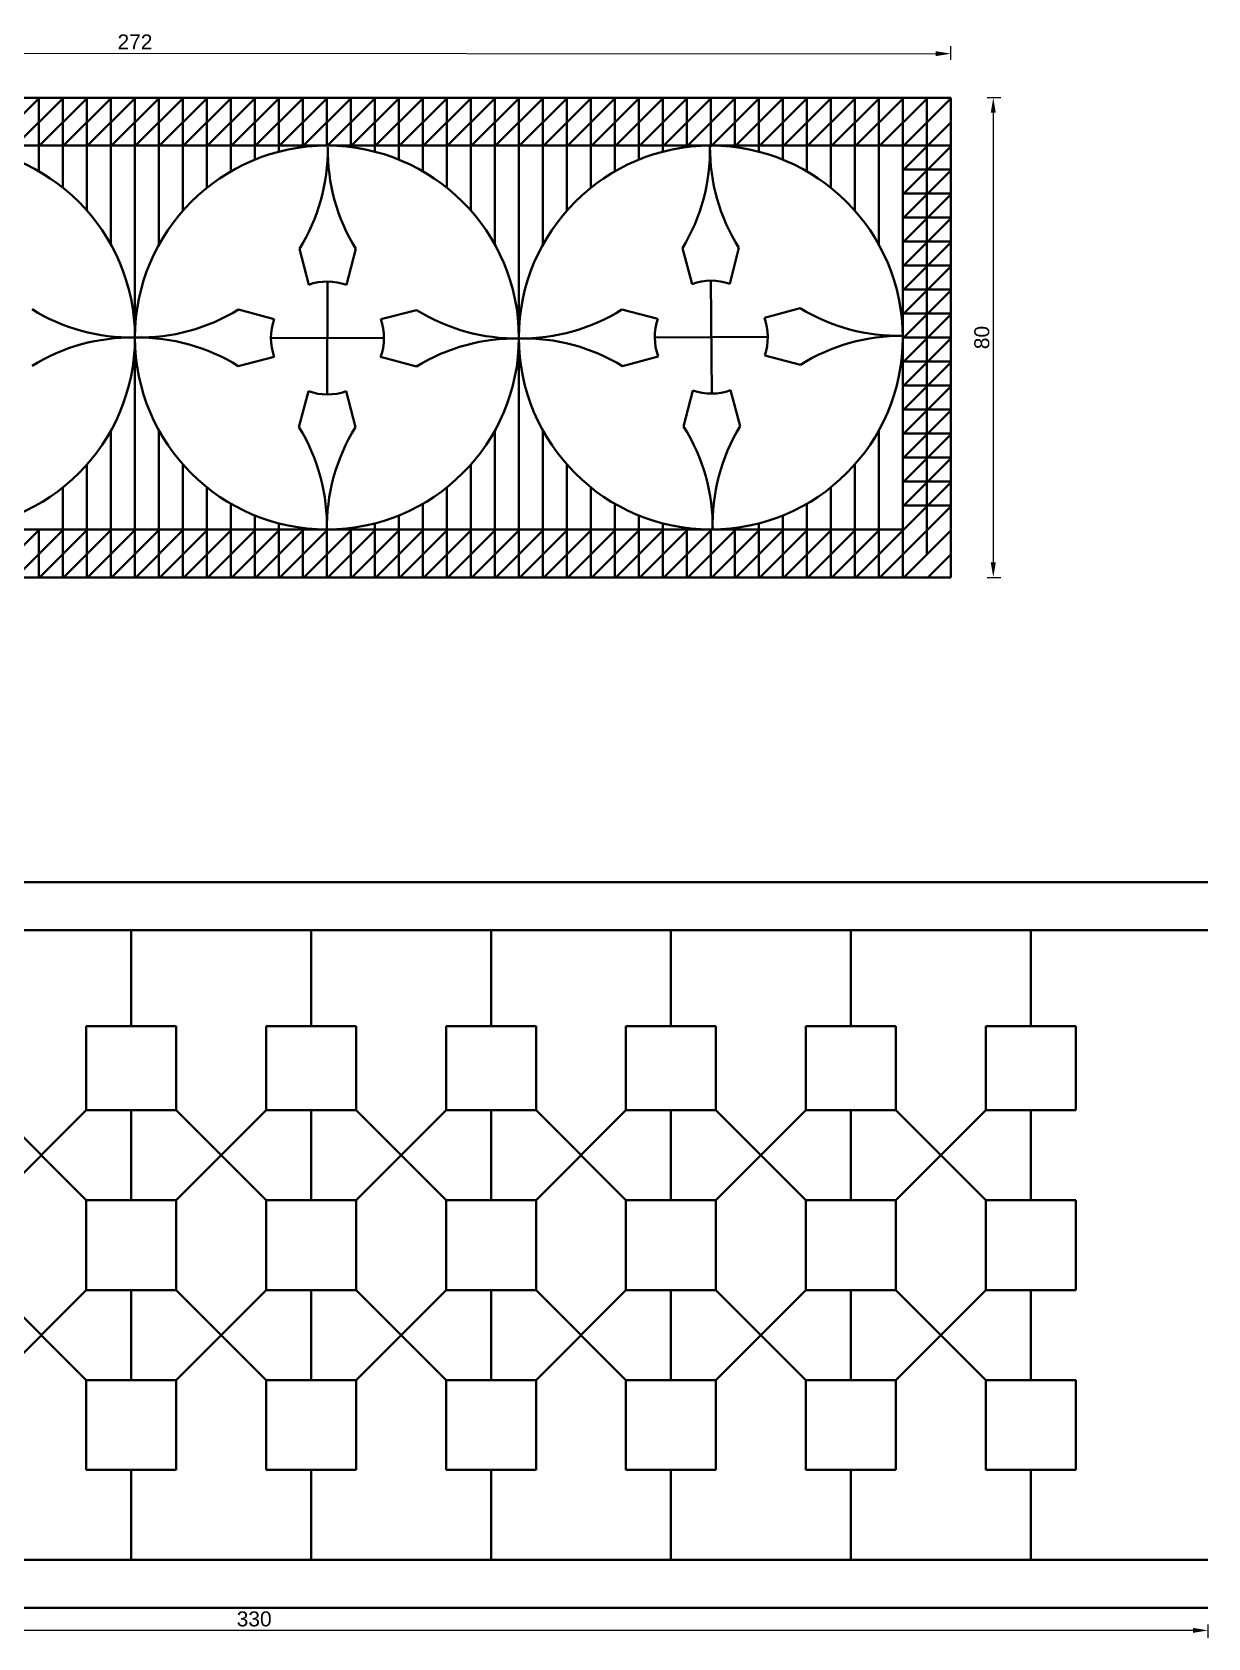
# Model space of a CAD drawing. Header units: inches. Extents: x 934 to 13503, y 40 to 6452.
# Drawn here: x 4220.3 to 4416.3, y 1176.8 to 1444.6 of the extents above; entities that cross this region are included whole.
import ezdxf

# ---------------------------------------------------------------- set-up
doc = ezdxf.new("R2010")
doc.units = ezdxf.units.IN
doc.styles.get("Standard").update_dxf_attribs({"font": 'arial.ttf'})
doc.dimstyles.new('ISO-25', dxfattribs={"dimtxt": 2.5, "dimasz": 2.5, "dimexe": 1.25, "dimexo": 0.275, "dimtad": 1, "dimdsep": 46, "dimtxsty": 'Standard', "dimcen": 2.5, "dimclrd": 256, "dimadec": 0, "dimazin": 0, "dimtfac": 1, "dimtmove": 0, "dimatfit": 3, "dimfxl": 1, "dimfxlon": 1, "dimarcsym": 0})

# ---------------------------------------------------------------- blocks, each defined once
blk = doc.blocks.new('*D91')
at = {"color": 0, "lineweight": -2, "transparency": 16777216}
for p, q in [((4379.57, 1433.63), (4381.82, 1433.63)), ((4379.57, 1353.63), (4381.82, 1353.63))]:
    blk.add_line(p, q, dxfattribs=at)
at = {"lineweight": -2, "transparency": 16777216}
blk.add_line((4380.57, 1431.13), (4380.57, 1356.13), dxfattribs=at)
at = {"lineweight": 80, "transparency": 16777216}
for points in [[(4380.15, 1431.13), (4380.99, 1431.13), (4380.57, 1433.63)], [(4380.15, 1356.13), (4380.99, 1356.13), (4380.57, 1353.63)]]:
    blk.add_solid(points, dxfattribs=at)
at = {"layer": 'Defpoints', "color": 0, "lineweight": 80, "transparency": 16777216}
for p in [(4373.49, 1433.63), (4373.49, 1353.63), (4380.57, 1353.63)]:
    blk.add_point(p, dxfattribs=at)
at = {"color": 0, "lineweight": 40, "transparency": 16777216, "insert": (4378.67, 1393.63), "char_height": 2.5, "attachment_point": 5, "rotation": 90}
blk.add_mtext('80', dxfattribs=at)
blk = doc.blocks.new('*D92')
at = {"color": 0, "lineweight": -2, "transparency": 16777216}
for p, q in [((4101.49, 1440.11), (4101.49, 1442.36)), ((4373.49, 1439.96), (4373.49, 1442.21))]:
    blk.add_line(p, q, dxfattribs=at)
at = {"lineweight": -2, "transparency": 16777216}
blk.add_line((4103.99, 1441.11), (4370.99, 1440.96), dxfattribs=at)
at = {"lineweight": 80, "transparency": 16777216}
for points in [[(4103.99, 1441.52), (4103.99, 1440.69), (4101.49, 1441.11)], [(4370.99, 1441.38), (4370.99, 1440.55), (4373.49, 1440.96)]]:
    blk.add_solid(points, dxfattribs=at)
at = {"layer": 'Defpoints', "color": 0, "lineweight": 80, "transparency": 16777216}
for p in [(4373.49, 1440.96), (4101.49, 1433.63), (4373.49, 1433.48)]:
    blk.add_point(p, dxfattribs=at)
at = {"color": 0, "lineweight": 40, "transparency": 16777216, "insert": (4237.49, 1442.92), "char_height": 2.5, "attachment_point": 5, "rotation": 359.9686}
blk.add_mtext('272', dxfattribs=at)
blk = doc.blocks.new('*D93')
at = {"color": 0, "lineweight": -2, "transparency": 16777216}
for p, q in [((4086.34, 1179.06), (4086.34, 1176.81)), ((4416.34, 1179.06), (4416.34, 1176.81))]:
    blk.add_line(p, q, dxfattribs=at)
at = {"lineweight": -2, "transparency": 16777216}
blk.add_line((4413.84, 1178.06), (4088.84, 1178.06), dxfattribs=at)
at = {"lineweight": 80, "transparency": 16777216}
for points in [[(4088.84, 1178.48), (4088.84, 1177.64), (4086.34, 1178.06)], [(4413.84, 1178.48), (4413.84, 1177.64), (4416.34, 1178.06)]]:
    blk.add_solid(points, dxfattribs=at)
at = {"layer": 'Defpoints', "color": 0, "lineweight": 80, "transparency": 16777216}
for p in [(4086.34, 1189.81), (4416.34, 1189.81), (4086.34, 1178.06)]:
    blk.add_point(p, dxfattribs=at)
at = {"color": 0, "lineweight": 40, "transparency": 16777216, "insert": (4257.36, 1179.96), "char_height": 2.5, "attachment_point": 5}
blk.add_mtext('330', dxfattribs=at)

msp = doc.modelspace()

# ---------------------------------------------------------------- linework, layer by layer
at = {"lineweight": 40}
for p, q in [((4101.489, 1433.627), (4373.489, 1433.627)), ((4221.554, 1433.627), (4213.489, 1425.562)), ((4225.556, 1433.627), (4217.489, 1425.56)), ((4229.558, 1433.627), (4221.489, 1425.558)), ((4221.489, 1421.34), (4221.489, 1433.627)), ((4233.561, 1433.627), (4225.489, 1425.556)), ((4225.489, 1425.556), (4225.489, 1433.627)), ((4225.489, 1418.607), (4225.489, 1433.627)), ((4237.563, 1433.627), (4229.489, 1425.553)), ((4229.489, 1425.553), (4229.489, 1433.627)), ((4229.489, 1414.793), (4229.489, 1433.627)), ((4241.565, 1433.627), (4233.489, 1425.551)), ((4233.489, 1425.551), (4233.489, 1433.627)), ((4233.489, 1409.119), (4233.489, 1433.627)), ((4245.567, 1433.627), (4237.489, 1425.549)), ((4237.489, 1425.549), (4237.489, 1433.627)), ((4237.489, 1357.627), (4237.489, 1433.627)), ((4249.569, 1433.627), (4241.489, 1425.547)), ((4241.489, 1425.547), (4241.489, 1433.627)), ((4241.489, 1409.119), (4241.489, 1433.627)), ((4253.572, 1433.627), (4245.489, 1425.544)), ((4245.489, 1425.544), (4245.489, 1433.627)), ((4245.489, 1414.793), (4245.489, 1433.627)), ((4257.574, 1433.627), (4249.489, 1425.542)), ((4249.489, 1418.607), (4249.489, 1433.627)), ((4261.576, 1433.627), (4253.489, 1425.54)), ((4253.489, 1421.34), (4253.489, 1433.627)), ((4265.578, 1433.627), (4257.489, 1425.538)), ((4257.489, 1423.292), (4257.489, 1433.627)), ((4269.581, 1433.627), (4261.489, 1425.536)), ((4261.489, 1424.611), (4261.489, 1433.627)), ((4273.583, 1433.627), (4265.489, 1425.533)), ((4265.489, 1425.533), (4265.489, 1433.627)), ((4277.585, 1433.627), (4269.489, 1425.531)), ((4269.489, 1425.531), (4269.489, 1433.627)), ((4281.587, 1433.627), (4273.489, 1425.529)), ((4273.489, 1425.529), (4273.489, 1433.627)), ((4285.589, 1433.627), (4277.489, 1425.527)), ((4277.489, 1424.611), (4277.489, 1433.627)), ((4289.592, 1433.627), (4281.489, 1425.524)), ((4281.489, 1423.292), (4281.489, 1433.627)), ((4293.594, 1433.627), (4285.489, 1425.522)), ((4285.489, 1421.34), (4285.489, 1433.627)), ((4297.596, 1433.627), (4289.489, 1425.52)), ((4289.489, 1418.607), (4289.489, 1433.627)), ((4301.598, 1433.627), (4293.489, 1425.518)), ((4293.489, 1425.518), (4293.489, 1433.627)), ((4293.489, 1414.793), (4293.489, 1433.627)), ((4305.601, 1433.627), (4297.489, 1425.516)), ((4297.489, 1425.516), (4297.489, 1433.627)), ((4297.489, 1409.119), (4297.489, 1433.627)), ((4309.603, 1433.627), (4301.489, 1425.513)), ((4301.489, 1425.513), (4301.489, 1433.627)), ((4301.489, 1357.627), (4301.489, 1433.627)), ((4313.605, 1433.627), (4305.489, 1425.511)), ((4305.489, 1425.511), (4305.489, 1433.627)), ((4305.489, 1409.119), (4305.489, 1433.627)), ((4317.607, 1433.627), (4309.489, 1425.509)), ((4309.489, 1425.509), (4309.489, 1433.627)), ((4309.489, 1414.793), (4309.489, 1433.627)), ((4321.61, 1433.627), (4313.489, 1425.507)), ((4313.489, 1425.507), (4313.489, 1433.627)), ((4313.489, 1418.607), (4313.489, 1433.627)), ((4325.612, 1433.627), (4317.489, 1425.504)), ((4317.489, 1421.34), (4317.489, 1433.627)), ((4329.614, 1433.627), (4321.489, 1425.502)), ((4321.489, 1423.292), (4321.489, 1433.627)), ((4333.616, 1433.627), (4325.489, 1425.5)), ((4325.489, 1424.611), (4325.489, 1433.627)), ((4337.618, 1433.627), (4329.489, 1425.498)), ((4329.489, 1425.498), (4329.489, 1433.627)), ((4341.621, 1433.627), (4333.489, 1425.495)), ((4333.489, 1425.495), (4333.489, 1433.627)), ((4345.623, 1433.627), (4337.489, 1425.493)), ((4337.489, 1425.493), (4337.489, 1433.627)), ((4349.625, 1433.627), (4341.489, 1425.491)), ((4341.489, 1424.611), (4341.489, 1433.627)), ((4353.627, 1433.627), (4345.489, 1425.489)), ((4345.489, 1423.292), (4345.489, 1433.627)), ((4357.63, 1433.627), (4349.489, 1425.487)), ((4349.489, 1421.34), (4349.489, 1433.627)), ((4361.632, 1433.627), (4353.489, 1425.484)), ((4353.489, 1425.484), (4353.489, 1433.627)), ((4353.489, 1418.607), (4353.489, 1433.627)), ((4365.634, 1433.627), (4357.489, 1425.482)), ((4357.489, 1425.482), (4357.489, 1433.627)), ((4357.489, 1414.793), (4357.489, 1433.627)), ((4369.636, 1433.627), (4361.489, 1425.48)), ((4361.489, 1425.48), (4361.489, 1433.627)), ((4361.489, 1409.119), (4361.489, 1433.627)), ((4365.489, 1353.627), (4365.489, 1433.627)), ((4365.489, 1357.627), (4365.489, 1433.627)), ((4373.489, 1433.478), (4365.489, 1425.478)), ((4369.489, 1357.627), (4369.489, 1433.627)), ((4373.489, 1433.627), (4373.489, 1353.627)), ((4373.489, 1357.627), (4373.489, 1433.627)), ((4365.489, 1429.627), (4365.489, 1425.478)), ((4373.489, 1429.475), (4365.489, 1421.475)), ((4109.489, 1425.627), (4373.489, 1425.627)), ((4373.489, 1425.473), (4365.489, 1417.473)), ((4373.489, 1421.627), (4365.489, 1421.627)), ((4365.489, 1421.627), (4365.489, 1357.627)), ((4373.489, 1421.471), (4365.489, 1413.471)), ((4373.489, 1417.627), (4365.489, 1417.627)), ((4373.489, 1417.469), (4365.489, 1409.469)), ((4373.489, 1413.627), (4365.489, 1413.627)), ((4373.489, 1413.467), (4365.489, 1405.467)), ((4266.449, 1402.436), (4264.894, 1408.417)), ((4266.449, 1402.436), (4264.894, 1408.417)), ((4274.313, 1408.394), (4272.728, 1402.421)), ((4274.313, 1408.394), (4272.728, 1402.421)), ((4328.746, 1408.521), (4330.358, 1402.556)), ((4328.746, 1408.521), (4330.358, 1402.556)), ((4336.637, 1402.6), (4338.164, 1408.588)), ((4336.637, 1402.6), (4338.164, 1408.588)), ((4373.489, 1409.627), (4365.489, 1409.627)), ((4373.489, 1409.464), (4365.489, 1401.464)), ((4333.493, 1403.116), (4333.627, 1384.28)), ((4333.627, 1384.28), (4333.493, 1403.116)), ((4333.493, 1403.116), (4333.627, 1384.28)), ((4333.627, 1384.28), (4333.493, 1403.116)), ((4373.489, 1405.627), (4365.489, 1405.627)), ((4373.489, 1405.462), (4365.489, 1397.462)), ((4269.59, 1402.967), (4269.544, 1384.13)), ((4269.544, 1384.13), (4269.59, 1402.967)), ((4269.59, 1402.967), (4269.544, 1384.13)), ((4269.544, 1384.13), (4269.59, 1402.967)), ((4373.489, 1401.627), (4365.489, 1401.627)), ((4373.489, 1401.46), (4365.489, 1393.46)), ((4260.695, 1396.71), (4254.722, 1398.294)), ((4260.695, 1396.71), (4254.722, 1398.294)), ((4278.455, 1396.667), (4284.435, 1398.222)), ((4278.455, 1396.667), (4284.435, 1398.222)), ((4324.658, 1396.775), (4318.671, 1398.302)), ((4324.658, 1396.775), (4318.671, 1398.302)), ((4342.418, 1396.901), (4348.383, 1398.513)), ((4342.418, 1396.901), (4348.383, 1398.513)), ((4373.489, 1397.627), (4365.489, 1397.627)), ((4373.489, 1397.458), (4365.489, 1389.458)), ((4260.149, 1393.572), (4278.986, 1393.526)), ((4260.149, 1393.572), (4278.986, 1393.526)), ((4342.979, 1393.765), (4324.142, 1393.631)), ((4342.979, 1393.765), (4324.142, 1393.631)), ((4373.489, 1393.627), (4365.489, 1393.627)), ((4373.489, 1393.455), (4365.489, 1385.455)), ((4254.699, 1388.876), (4260.68, 1390.431)), ((4254.699, 1388.876), (4260.68, 1390.431)), ((4284.412, 1388.804), (4278.44, 1390.388)), ((4284.412, 1388.804), (4278.44, 1390.388)), ((4318.737, 1388.884), (4324.703, 1390.496)), ((4318.737, 1388.884), (4324.703, 1390.496)), ((4348.45, 1389.094), (4342.462, 1390.622)), ((4348.45, 1389.094), (4342.462, 1390.622)), ((4373.489, 1389.627), (4365.489, 1389.627)), ((4373.489, 1389.453), (4365.489, 1381.453)), ((4266.406, 1384.677), (4264.822, 1378.704)), ((4266.406, 1384.677), (4264.822, 1378.704)), ((4274.24, 1378.681), (4272.685, 1384.661)), ((4274.24, 1378.681), (4272.685, 1384.661)), ((4328.957, 1378.808), (4330.484, 1384.796)), ((4328.957, 1378.808), (4330.484, 1384.796)), ((4336.763, 1384.841), (4338.375, 1378.875)), ((4336.763, 1384.841), (4338.375, 1378.875)), ((4373.489, 1385.627), (4365.489, 1385.627)), ((4373.489, 1385.451), (4365.489, 1377.451)), ((4373.489, 1381.627), (4365.489, 1381.627)), ((4373.489, 1381.449), (4365.489, 1373.449)), ((4233.489, 1357.627), (4233.489, 1378.135)), ((4241.489, 1357.627), (4241.489, 1378.135)), ((4297.489, 1357.627), (4297.489, 1378.135)), ((4305.489, 1357.627), (4305.489, 1378.135)), ((4361.489, 1357.627), (4361.489, 1378.135)), ((4373.489, 1377.627), (4365.489, 1377.627)), ((4373.489, 1377.447), (4365.489, 1369.447)), ((4373.489, 1373.627), (4365.489, 1373.627)), ((4229.489, 1357.627), (4229.489, 1372.461)), ((4245.489, 1357.627), (4245.489, 1372.461)), ((4293.489, 1357.627), (4293.489, 1372.461)), ((4309.489, 1357.627), (4309.489, 1372.461)), ((4357.489, 1357.627), (4357.489, 1372.461)), ((4373.489, 1373.444), (4365.489, 1365.444)), ((4225.489, 1357.627), (4225.489, 1368.647)), ((4249.489, 1353.627), (4249.489, 1368.647)), ((4289.489, 1353.627), (4289.489, 1368.647)), ((4313.489, 1357.627), (4313.489, 1368.647)), ((4353.489, 1357.627), (4353.489, 1368.647)), ((4373.489, 1369.442), (4357.674, 1353.627)), ((4373.489, 1369.627), (4365.489, 1369.627)), ((4253.489, 1353.627), (4253.489, 1365.914)), ((4285.489, 1353.627), (4285.489, 1365.914)), ((4317.489, 1353.627), (4317.489, 1365.914)), ((4349.489, 1353.627), (4349.489, 1365.914)), ((4373.489, 1365.627), (4365.489, 1365.627)), ((4257.489, 1353.627), (4257.489, 1363.962)), ((4281.489, 1353.627), (4281.489, 1363.962)), ((4321.489, 1353.627), (4321.489, 1363.962)), ((4345.489, 1353.627), (4345.489, 1363.962)), ((4373.489, 1365.44), (4361.676, 1353.627)), ((4365.674, 1361.627), (4109.489, 1361.627)), ((4221.594, 1361.627), (4213.594, 1353.627)), ((4225.596, 1361.627), (4217.596, 1353.627)), ((4221.489, 1353.627), (4221.489, 1361.627)), ((4229.598, 1361.627), (4221.598, 1353.627)), ((4225.489, 1353.627), (4225.489, 1361.627)), ((4233.601, 1361.627), (4225.601, 1353.627)), ((4229.489, 1353.627), (4229.489, 1361.627)), ((4237.603, 1361.627), (4229.603, 1353.627)), ((4233.489, 1353.627), (4233.489, 1361.627)), ((4241.605, 1361.627), (4233.605, 1353.627)), ((4237.489, 1353.627), (4237.489, 1361.627)), ((4245.607, 1361.627), (4237.607, 1353.627)), ((4241.489, 1353.627), (4241.489, 1361.627)), ((4249.61, 1361.627), (4241.61, 1353.627)), ((4245.489, 1353.627), (4245.489, 1361.627)), ((4253.612, 1361.627), (4245.612, 1353.627)), ((4257.614, 1361.627), (4249.614, 1353.627)), ((4261.616, 1361.627), (4253.616, 1353.627)), ((4265.618, 1361.627), (4257.618, 1353.627)), ((4261.489, 1353.627), (4261.489, 1362.643)), ((4269.621, 1361.627), (4261.621, 1353.627)), ((4265.489, 1353.627), (4265.489, 1361.627)), ((4273.623, 1361.627), (4265.623, 1353.627)), ((4269.489, 1353.627), (4269.489, 1361.627)), ((4277.625, 1361.627), (4269.625, 1353.627)), ((4273.489, 1353.627), (4273.489, 1361.627)), ((4281.627, 1361.627), (4273.627, 1353.627)), ((4277.489, 1353.627), (4277.489, 1362.643)), ((4285.63, 1361.627), (4277.63, 1353.627)), ((4289.632, 1361.627), (4281.632, 1353.627)), ((4293.634, 1361.627), (4285.634, 1353.627)), ((4297.636, 1361.627), (4289.636, 1353.627)), ((4293.489, 1353.627), (4293.489, 1361.627)), ((4301.638, 1361.627), (4293.638, 1353.627)), ((4297.489, 1353.627), (4297.489, 1361.627)), ((4305.641, 1361.627), (4297.641, 1353.627)), ((4301.489, 1353.627), (4301.489, 1361.627)), ((4309.643, 1361.627), (4301.643, 1353.627)), ((4305.489, 1353.627), (4305.489, 1361.627)), ((4313.645, 1361.627), (4305.645, 1353.627)), ((4309.489, 1353.627), (4309.489, 1361.627)), ((4317.647, 1361.627), (4309.647, 1353.627)), ((4313.489, 1353.627), (4313.489, 1361.627)), ((4321.65, 1361.627), (4313.65, 1353.627)), ((4325.652, 1361.627), (4317.652, 1353.627)), ((4329.654, 1361.627), (4321.654, 1353.627)), ((4325.489, 1353.627), (4325.489, 1362.643)), ((4333.656, 1361.627), (4325.656, 1353.627)), ((4329.489, 1353.627), (4329.489, 1361.627)), ((4337.658, 1361.627), (4329.658, 1353.627)), ((4333.489, 1353.627), (4333.489, 1361.627)), ((4341.661, 1361.627), (4333.661, 1353.627)), ((4337.489, 1353.627), (4337.489, 1361.627)), ((4345.663, 1361.627), (4337.663, 1353.627)), ((4341.489, 1353.627), (4341.489, 1362.643)), ((4349.665, 1361.627), (4341.665, 1353.627)), ((4353.667, 1361.627), (4345.667, 1353.627)), ((4357.67, 1361.627), (4349.67, 1353.627)), ((4353.489, 1353.627), (4353.489, 1361.627)), ((4361.672, 1361.627), (4353.672, 1353.627)), ((4357.489, 1353.627), (4357.489, 1361.627)), ((4361.489, 1353.627), (4361.489, 1361.627)), ((4373.489, 1361.438), (4365.678, 1353.627)), ((4373.489, 1357.435), (4369.681, 1353.627)), ((4373.489, 1353.627), (4101.489, 1353.627)), ((4086.342, 1302.81), (4416.342, 1302.81)), ((4086.342, 1294.81), (4416.342, 1294.81)), ((4236.842, 1278.81), (4236.842, 1294.81)), ((4266.842, 1278.81), (4266.842, 1294.81)), ((4296.842, 1278.81), (4296.842, 1294.81)), ((4326.842, 1278.81), (4326.842, 1294.81)), ((4356.842, 1278.81), (4356.842, 1294.81)), ((4386.842, 1278.81), (4386.842, 1294.81)), ((4386.842, 1294.81), (4386.842, 1278.81)), ((4229.342, 1278.81), (4244.342, 1278.81)), ((4229.342, 1264.81), (4229.342, 1278.81)), ((4229.342, 1278.81), (4244.342, 1278.81)), ((4229.342, 1264.81), (4229.342, 1278.81)), ((4229.342, 1278.81), (4244.342, 1278.81)), ((4229.342, 1264.81), (4229.342, 1278.81)), ((4244.342, 1264.81), (4244.342, 1278.81)), ((4244.342, 1264.81), (4244.342, 1278.81)), ((4244.342, 1264.81), (4244.342, 1278.81)), ((4259.342, 1278.81), (4274.342, 1278.81)), ((4259.342, 1264.81), (4259.342, 1278.81)), ((4259.342, 1278.81), (4274.342, 1278.81)), ((4259.342, 1264.81), (4259.342, 1278.81)), ((4259.342, 1278.81), (4274.342, 1278.81)), ((4259.342, 1264.81), (4259.342, 1278.81)), ((4274.342, 1264.81), (4274.342, 1278.81)), ((4274.342, 1264.81), (4274.342, 1278.81)), ((4274.342, 1264.81), (4274.342, 1278.81)), ((4289.342, 1278.81), (4304.342, 1278.81)), ((4289.342, 1264.81), (4289.342, 1278.81)), ((4289.342, 1278.81), (4304.342, 1278.81)), ((4289.342, 1264.81), (4289.342, 1278.81)), ((4289.342, 1278.81), (4304.342, 1278.81)), ((4289.342, 1264.81), (4289.342, 1278.81)), ((4304.342, 1264.81), (4304.342, 1278.81)), ((4304.342, 1264.81), (4304.342, 1278.81)), ((4304.342, 1264.81), (4304.342, 1278.81)), ((4319.342, 1278.81), (4334.342, 1278.81)), ((4319.342, 1264.81), (4319.342, 1278.81)), ((4319.342, 1278.81), (4334.342, 1278.81)), ((4319.342, 1264.81), (4319.342, 1278.81)), ((4319.342, 1278.81), (4334.342, 1278.81)), ((4319.342, 1264.81), (4319.342, 1278.81)), ((4334.342, 1264.81), (4334.342, 1278.81)), ((4334.342, 1264.81), (4334.342, 1278.81)), ((4334.342, 1264.81), (4334.342, 1278.81)), ((4349.342, 1278.81), (4364.342, 1278.81)), ((4349.342, 1264.81), (4349.342, 1278.81)), ((4349.342, 1278.81), (4364.342, 1278.81)), ((4349.342, 1264.81), (4349.342, 1278.81)), ((4349.342, 1278.81), (4364.342, 1278.81)), ((4349.342, 1264.81), (4349.342, 1278.81)), ((4364.342, 1264.81), (4364.342, 1278.81)), ((4364.342, 1264.81), (4364.342, 1278.81)), ((4364.342, 1264.81), (4364.342, 1278.81)), ((4379.342, 1278.81), (4394.342, 1278.81)), ((4379.342, 1264.81), (4379.342, 1278.81)), ((4379.342, 1278.81), (4394.342, 1278.81)), ((4379.342, 1264.81), (4379.342, 1278.81)), ((4394.342, 1264.81), (4394.342, 1278.81)), ((4394.342, 1264.81), (4394.342, 1278.81)), ((4229.342, 1264.81), (4214.342, 1249.81)), ((4229.342, 1249.81), (4214.342, 1264.81)), ((4244.342, 1264.81), (4229.342, 1264.81)), ((4244.342, 1264.81), (4229.342, 1264.81)), ((4244.342, 1264.81), (4229.342, 1264.81)), ((4236.842, 1264.81), (4236.842, 1249.81)), ((4259.342, 1264.81), (4244.342, 1249.81)), ((4259.342, 1249.81), (4244.342, 1264.81)), ((4274.342, 1264.81), (4259.342, 1264.81)), ((4274.342, 1264.81), (4259.342, 1264.81)), ((4274.342, 1264.81), (4259.342, 1264.81)), ((4266.842, 1264.81), (4266.842, 1249.81)), ((4289.342, 1264.81), (4274.342, 1249.81)), ((4289.342, 1249.81), (4274.342, 1264.81)), ((4304.342, 1264.81), (4289.342, 1264.81)), ((4304.342, 1264.81), (4289.342, 1264.81)), ((4304.342, 1264.81), (4289.342, 1264.81)), ((4296.842, 1264.81), (4296.842, 1249.81)), ((4319.342, 1264.81), (4304.342, 1249.81)), ((4319.342, 1249.81), (4304.342, 1264.81)), ((4334.342, 1264.81), (4319.342, 1264.81)), ((4334.342, 1264.81), (4319.342, 1264.81)), ((4334.342, 1264.81), (4319.342, 1264.81)), ((4326.842, 1264.81), (4326.842, 1249.81)), ((4349.342, 1264.81), (4334.342, 1249.81)), ((4349.342, 1249.81), (4334.342, 1264.81)), ((4364.342, 1264.81), (4349.342, 1264.81)), ((4364.342, 1264.81), (4349.342, 1264.81)), ((4364.342, 1264.81), (4349.342, 1264.81)), ((4356.842, 1264.81), (4356.842, 1249.81)), ((4379.342, 1264.81), (4364.342, 1249.81)), ((4379.342, 1249.81), (4364.342, 1264.81)), ((4394.342, 1264.81), (4379.342, 1264.81)), ((4394.342, 1264.81), (4379.342, 1264.81)), ((4386.842, 1264.81), (4386.842, 1249.81)), ((4244.342, 1249.81), (4229.342, 1249.81)), ((4229.342, 1234.81), (4229.342, 1249.81)), ((4244.342, 1249.81), (4229.342, 1249.81)), ((4229.342, 1234.81), (4229.342, 1249.81)), ((4244.342, 1249.81), (4229.342, 1249.81)), ((4229.342, 1234.81), (4229.342, 1249.81)), ((4244.342, 1234.81), (4244.342, 1249.81)), ((4244.342, 1234.81), (4244.342, 1249.81)), ((4244.342, 1234.81), (4244.342, 1249.81)), ((4274.342, 1249.81), (4259.342, 1249.81)), ((4259.342, 1234.81), (4259.342, 1249.81)), ((4274.342, 1249.81), (4259.342, 1249.81)), ((4259.342, 1234.81), (4259.342, 1249.81)), ((4274.342, 1249.81), (4259.342, 1249.81)), ((4259.342, 1234.81), (4259.342, 1249.81)), ((4274.342, 1234.81), (4274.342, 1249.81)), ((4274.342, 1234.81), (4274.342, 1249.81)), ((4274.342, 1234.81), (4274.342, 1249.81)), ((4304.342, 1249.81), (4289.342, 1249.81)), ((4289.342, 1234.81), (4289.342, 1249.81)), ((4304.342, 1249.81), (4289.342, 1249.81)), ((4289.342, 1234.81), (4289.342, 1249.81)), ((4304.342, 1249.81), (4289.342, 1249.81)), ((4289.342, 1234.81), (4289.342, 1249.81)), ((4304.342, 1234.81), (4304.342, 1249.81)), ((4304.342, 1234.81), (4304.342, 1249.81)), ((4304.342, 1234.81), (4304.342, 1249.81)), ((4334.342, 1249.81), (4319.342, 1249.81)), ((4319.342, 1234.81), (4319.342, 1249.81)), ((4334.342, 1249.81), (4319.342, 1249.81)), ((4319.342, 1234.81), (4319.342, 1249.81)), ((4334.342, 1249.81), (4319.342, 1249.81)), ((4319.342, 1234.81), (4319.342, 1249.81)), ((4334.342, 1234.81), (4334.342, 1249.81)), ((4334.342, 1234.81), (4334.342, 1249.81)), ((4334.342, 1234.81), (4334.342, 1249.81)), ((4364.342, 1249.81), (4349.342, 1249.81)), ((4349.342, 1234.81), (4349.342, 1249.81)), ((4364.342, 1249.81), (4349.342, 1249.81)), ((4349.342, 1234.81), (4349.342, 1249.81)), ((4364.342, 1249.81), (4349.342, 1249.81)), ((4349.342, 1234.81), (4349.342, 1249.81)), ((4364.342, 1234.81), (4364.342, 1249.81)), ((4364.342, 1234.81), (4364.342, 1249.81)), ((4364.342, 1234.81), (4364.342, 1249.81)), ((4394.342, 1249.81), (4379.342, 1249.81)), ((4379.342, 1234.81), (4379.342, 1249.81)), ((4394.342, 1249.81), (4379.342, 1249.81)), ((4379.342, 1234.81), (4379.342, 1249.81)), ((4394.342, 1234.81), (4394.342, 1249.81)), ((4394.342, 1234.81), (4394.342, 1249.81)), ((4229.342, 1219.81), (4214.342, 1234.81)), ((4229.342, 1234.81), (4214.342, 1219.81)), ((4244.342, 1234.81), (4229.342, 1234.81)), ((4244.342, 1234.81), (4229.342, 1234.81)), ((4244.342, 1234.81), (4229.342, 1234.81)), ((4236.842, 1234.81), (4236.842, 1219.81)), ((4259.342, 1219.81), (4244.342, 1234.81)), ((4259.342, 1234.81), (4244.342, 1219.81)), ((4274.342, 1234.81), (4259.342, 1234.81)), ((4274.342, 1234.81), (4259.342, 1234.81)), ((4274.342, 1234.81), (4259.342, 1234.81)), ((4266.842, 1234.81), (4266.842, 1219.81)), ((4289.342, 1219.81), (4274.342, 1234.81)), ((4289.342, 1234.81), (4274.342, 1219.81)), ((4304.342, 1234.81), (4289.342, 1234.81)), ((4304.342, 1234.81), (4289.342, 1234.81)), ((4304.342, 1234.81), (4289.342, 1234.81)), ((4296.842, 1234.81), (4296.842, 1219.81)), ((4319.342, 1219.81), (4304.342, 1234.81)), ((4319.342, 1234.81), (4304.342, 1219.81)), ((4334.342, 1234.81), (4319.342, 1234.81)), ((4334.342, 1234.81), (4319.342, 1234.81)), ((4334.342, 1234.81), (4319.342, 1234.81)), ((4326.842, 1234.81), (4326.842, 1219.81)), ((4349.342, 1219.81), (4334.342, 1234.81)), ((4349.342, 1234.81), (4334.342, 1219.81)), ((4364.342, 1234.81), (4349.342, 1234.81)), ((4364.342, 1234.81), (4349.342, 1234.81)), ((4364.342, 1234.81), (4349.342, 1234.81)), ((4356.842, 1234.81), (4356.842, 1219.81)), ((4379.342, 1219.81), (4364.342, 1234.81)), ((4379.342, 1234.81), (4364.342, 1219.81)), ((4394.342, 1234.81), (4379.342, 1234.81)), ((4394.342, 1234.81), (4379.342, 1234.81)), ((4386.842, 1234.81), (4386.842, 1219.81)), ((4244.342, 1219.81), (4229.342, 1219.81)), ((4229.342, 1204.81), (4229.342, 1219.81)), ((4244.342, 1219.81), (4229.342, 1219.81)), ((4229.342, 1204.81), (4229.342, 1219.81)), ((4244.342, 1219.81), (4229.342, 1219.81)), ((4229.342, 1204.81), (4229.342, 1219.81)), ((4244.342, 1204.81), (4244.342, 1219.81)), ((4244.342, 1204.81), (4244.342, 1219.81)), ((4244.342, 1204.81), (4244.342, 1219.81)), ((4274.342, 1219.81), (4259.342, 1219.81)), ((4259.342, 1204.81), (4259.342, 1219.81)), ((4274.342, 1219.81), (4259.342, 1219.81)), ((4259.342, 1204.81), (4259.342, 1219.81)), ((4274.342, 1219.81), (4259.342, 1219.81)), ((4259.342, 1204.81), (4259.342, 1219.81)), ((4274.342, 1204.81), (4274.342, 1219.81)), ((4274.342, 1204.81), (4274.342, 1219.81)), ((4274.342, 1204.81), (4274.342, 1219.81)), ((4304.342, 1219.81), (4289.342, 1219.81)), ((4289.342, 1204.81), (4289.342, 1219.81)), ((4304.342, 1219.81), (4289.342, 1219.81)), ((4289.342, 1204.81), (4289.342, 1219.81)), ((4304.342, 1219.81), (4289.342, 1219.81)), ((4289.342, 1204.81), (4289.342, 1219.81)), ((4304.342, 1204.81), (4304.342, 1219.81)), ((4304.342, 1204.81), (4304.342, 1219.81)), ((4304.342, 1204.81), (4304.342, 1219.81)), ((4334.342, 1219.81), (4319.342, 1219.81)), ((4319.342, 1204.81), (4319.342, 1219.81)), ((4334.342, 1219.81), (4319.342, 1219.81)), ((4319.342, 1204.81), (4319.342, 1219.81)), ((4334.342, 1219.81), (4319.342, 1219.81)), ((4319.342, 1204.81), (4319.342, 1219.81)), ((4334.342, 1204.81), (4334.342, 1219.81)), ((4334.342, 1204.81), (4334.342, 1219.81)), ((4334.342, 1204.81), (4334.342, 1219.81)), ((4364.342, 1219.81), (4349.342, 1219.81)), ((4349.342, 1204.81), (4349.342, 1219.81)), ((4364.342, 1219.81), (4349.342, 1219.81)), ((4349.342, 1204.81), (4349.342, 1219.81)), ((4364.342, 1219.81), (4349.342, 1219.81)), ((4349.342, 1204.81), (4349.342, 1219.81)), ((4364.342, 1204.81), (4364.342, 1219.81)), ((4364.342, 1204.81), (4364.342, 1219.81)), ((4364.342, 1204.81), (4364.342, 1219.81)), ((4394.342, 1219.81), (4379.342, 1219.81)), ((4379.342, 1204.81), (4379.342, 1219.81)), ((4394.342, 1219.81), (4379.342, 1219.81)), ((4379.342, 1204.81), (4379.342, 1219.81)), ((4394.342, 1204.81), (4394.342, 1219.81)), ((4394.342, 1204.81), (4394.342, 1219.81)), ((4244.342, 1204.81), (4229.342, 1204.81)), ((4244.342, 1204.81), (4229.342, 1204.81)), ((4244.342, 1204.81), (4229.342, 1204.81)), ((4236.842, 1204.81), (4236.842, 1189.81)), ((4274.342, 1204.81), (4259.342, 1204.81)), ((4274.342, 1204.81), (4259.342, 1204.81)), ((4274.342, 1204.81), (4259.342, 1204.81)), ((4266.842, 1204.81), (4266.842, 1189.81)), ((4304.342, 1204.81), (4289.342, 1204.81)), ((4304.342, 1204.81), (4289.342, 1204.81)), ((4304.342, 1204.81), (4289.342, 1204.81)), ((4296.842, 1204.81), (4296.842, 1189.81)), ((4334.342, 1204.81), (4319.342, 1204.81)), ((4334.342, 1204.81), (4319.342, 1204.81)), ((4334.342, 1204.81), (4319.342, 1204.81)), ((4326.842, 1204.81), (4326.842, 1189.81)), ((4364.342, 1204.81), (4349.342, 1204.81)), ((4364.342, 1204.81), (4349.342, 1204.81)), ((4364.342, 1204.81), (4349.342, 1204.81)), ((4356.842, 1204.81), (4356.842, 1189.81)), ((4394.342, 1204.81), (4379.342, 1204.81)), ((4394.342, 1204.81), (4379.342, 1204.81)), ((4386.842, 1204.81), (4386.842, 1189.81)), ((4416.342, 1189.81), (4086.342, 1189.81)), ((4416.342, 1181.81), (4086.342, 1181.81))]:
    msp.add_line(p, q, dxfattribs=at)
for centre in [(4205.489, 1393.627), (4269.489, 1393.627), (4333.489, 1393.627)]:
    msp.add_circle(centre, 32, dxfattribs=at)
for centre, radius, start, end in [((4238.249, 1425.02), 31.395, 328.07252, 0.59767), ((4238.249, 1425.02), 31.395, 328.07252, 0.59767), ((4301.038, 1424.868), 31.395, 179.12401, 211.64918), ((4301.038, 1424.868), 31.395, 179.12401, 211.64918), ((4301.943, 1424.87), 31.395, 328.61814, 1.1433), ((4301.943, 1424.87), 31.395, 328.61814, 1.1433), ((4364.732, 1425.315), 31.395, 179.66964, 212.1948), ((4364.732, 1425.315), 31.395, 179.66964, 212.1948), ((4333.56, 1393.698), 9.419, 70.93525, 109.87769), ((4333.56, 1393.698), 9.419, 70.93525, 109.87769), ((4269.567, 1393.549), 9.419, 70.38963, 109.33207), ((4269.567, 1393.549), 9.419, 70.38963, 109.33207), ((4236.884, 1425.022), 31.395, 238.21167, 271.02068), ((4236.884, 1425.022), 31.395, 238.21167, 271.02068), ((4238.249, 1425.02), 31.395, 268.84017, 301.64918), ((4238.249, 1425.02), 31.395, 268.84017, 301.64918), ((4301.038, 1424.868), 31.395, 238.07252, 271.04592), ((4301.038, 1424.868), 31.395, 238.07252, 271.04592), ((4301.943, 1424.87), 31.395, 269.22139, 302.1948), ((4301.943, 1424.87), 31.395, 269.22139, 302.1948), ((4364.732, 1425.315), 31.395, 238.61814, 271.42715), ((4364.732, 1425.315), 31.395, 238.61814, 271.42715), ((4269.567, 1393.549), 9.419, 160.38963, 199.33207), ((4269.567, 1393.549), 9.419, 160.38963, 199.33207), ((4269.567, 1393.549), 9.419, 340.38963, 19.33207), ((4269.567, 1393.549), 9.419, 340.38963, 19.33207), ((4333.56, 1393.698), 9.419, 160.93525, 199.87769), ((4333.56, 1393.698), 9.419, 160.93525, 199.87769), ((4333.56, 1393.698), 9.419, 340.93525, 19.87769), ((4333.56, 1393.698), 9.419, 340.93525, 19.87769), ((4236.884, 1362.232), 31.395, 88.97921, 121.78833), ((4236.884, 1362.232), 31.395, 88.97921, 121.78833), ((4238.096, 1362.23), 31.395, 58.07252, 90.88165), ((4238.096, 1362.23), 31.395, 58.07252, 90.88165), ((4300.886, 1362.078), 31.395, 88.67562, 121.64918), ((4300.886, 1362.078), 31.395, 88.67562, 121.64918), ((4302.389, 1362.081), 31.395, 58.61814, 91.59169), ((4302.389, 1362.081), 31.395, 58.61814, 91.59169), ((4365.177, 1362.527), 31.395, 89.38567, 122.1948), ((4365.177, 1362.527), 31.395, 89.38567, 122.1948), ((4269.567, 1393.549), 9.419, 250.38963, 289.33207), ((4269.567, 1393.549), 9.419, 250.38963, 289.33207), ((4333.56, 1393.698), 9.419, 250.93525, 289.87769), ((4333.56, 1393.698), 9.419, 250.93525, 289.87769), ((4238.096, 1362.23), 31.395, 358.38959, 31.64918), ((4238.096, 1362.23), 31.395, 358.38959, 31.64918), ((4300.886, 1362.078), 31.395, 148.07252, 181.33217), ((4300.886, 1362.078), 31.395, 148.07252, 181.33217), ((4302.389, 1362.081), 31.395, 358.93515, 32.1948), ((4302.389, 1362.081), 31.395, 358.93515, 32.1948), ((4365.177, 1362.527), 31.395, 148.61814, 181.87773), ((4365.177, 1362.527), 31.395, 148.61814, 181.87773)]:
    msp.add_arc(centre, radius, start, end, dxfattribs=at)

# ---------------------------------------------------------------- dimensions: what is measured, and where the dimension line sits
dim = msp.add_aligned_dim(p1=(4101.489, 1433.627), p2=(4373.489, 1433.478), distance=7.483, dimstyle='ISO-25', dxfattribs=at)
dim.commit()
dim.dimension.update_dxf_attribs({"geometry": '*D92', "text_midpoint": (4237.495, 1442.915)})
dim = msp.add_linear_dim(base=(4380.569, 1353.627), p1=(4373.489, 1433.627), p2=(4373.489, 1353.627), angle=90, dimstyle='ISO-25', dxfattribs=at)
dim.commit()
dim.dimension.update_dxf_attribs({"geometry": '*D91', "text_midpoint": (4378.667, 1393.627)})
dim = msp.add_linear_dim(base=(4086.342, 1178.06), p1=(4416.342, 1189.81), p2=(4086.342, 1189.81), dimstyle='ISO-25', dxfattribs=at)
dim.commit()
dim.dimension.update_dxf_attribs({"geometry": '*D93', "text_midpoint": (4257.365, 1178.06), "dimtype": 160})

doc.saveas('drawing.dxf')
